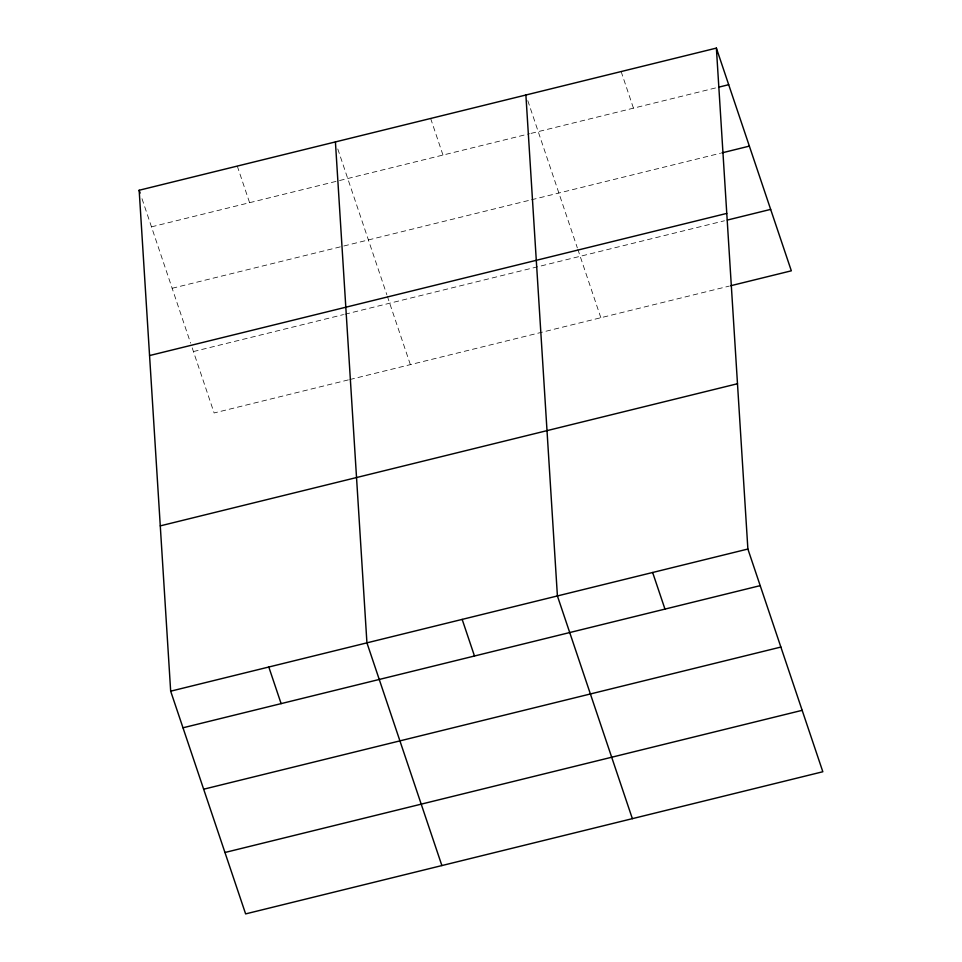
<?xml version="1.0" encoding="UTF-8"?>
<svg xmlns="http://www.w3.org/2000/svg" width="962" height="962" viewBox="0 0 962 962"><rect width="100%" height="100%" fill="white"/><g stroke="black" fill="none" stroke-linecap="round" stroke-linejoin="round"><path stroke-width="0.72" stroke-dasharray="4.81 3.61" d="M151.479 226.852L529.557 133.742M531 133.393L717.147 87.554M172.15 288.275L530.026 200.132M531.469 199.783L720.502 153.223M193.446 351.551L343.518 314.586M344.961 314.237L724.482 220.767M348.316 379.906L214.117 412.963L191.077 344.516M349.759 379.557L729.268 286.087M621.139 71.561L633.453 108.165M527.789 100.637L577.332 247.871M577.813 249.278L600.841 317.725M430.651 118.47L442.977 155.074M337.782 148.954L386.856 294.781M387.325 296.188L410.365 364.634M237.289 166.089L249.603 202.693M142.003 198.701L190.608 343.109"/><path stroke-width="1.44" d="M716.377 48.1L747.883 549.037L822.835 771.752L245.623 913.9L170.671 691.185L139.165 190.248L716.377 48.1L791.329 270.815L730.711 285.738M718.59 87.193L728.691 84.704M721.945 152.874L749.362 146.116M149.567 355.555L726.767 213.408M727.368 220.057L770.658 209.391M160.281 525.877L737.493 383.73M170.671 691.185L747.883 549.037M182.996 727.789L760.208 585.642M203.667 789.213L780.879 647.053M224.964 852.488L802.164 710.329M652.645 572.498L664.97 609.102M632.359 818.662L557.407 595.947L525.889 95.01M462.169 619.408L474.482 656.012M441.883 865.572L366.931 642.856L335.413 141.919M139.165 190.248L140.115 193.061M268.807 667.027L281.12 703.631"/></g></svg>
